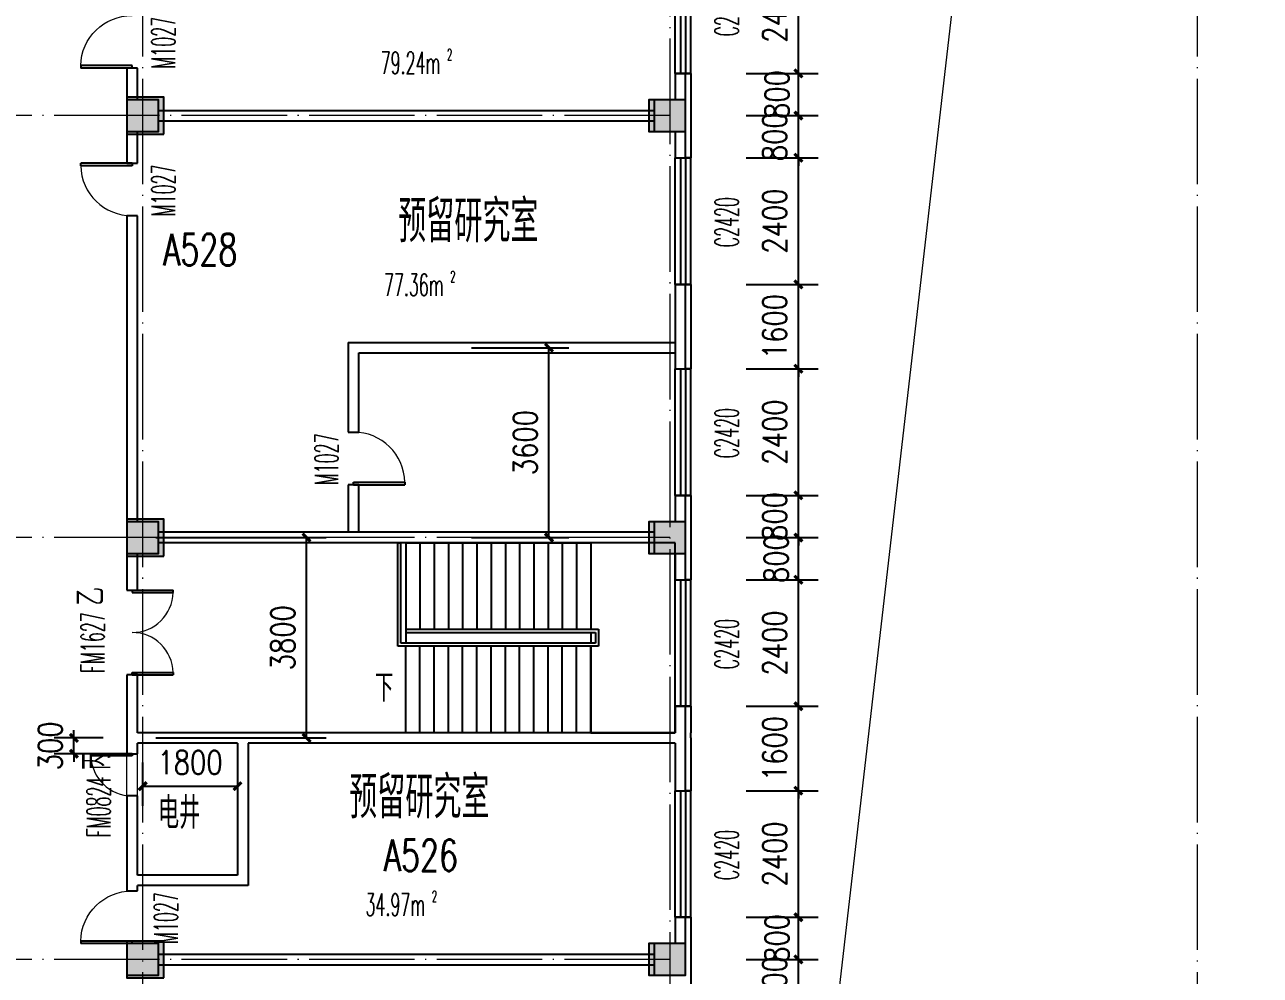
# Model space of a CAD drawing. Extents: x 1417642 to 3570900, y 124798 to 1191112.
# Drawn here: x 1455166 to 1478603, y 184533 to 202557 of the extents above; entities that cross this region are included whole.
import ezdxf

# ---------------------------------------------------------------- set-up
doc = ezdxf.new("R2010")
doc.units = 0
doc.header["$LTSCALE"] = 1000
doc.header["$MEASUREMENT"] = 0
doc.linetypes.add('DOTE', pattern=[2.42, 2, -0.2, 0.02, -0.2])
doc.layers.get('0').update_dxf_attribs({"linetype": 'CONTINUOUS'})
doc.layers.get('Defpoints').update_dxf_attribs({"linetype": 'CONTINUOUS'})
for name, color, linetype in [('colu', 2, 'CONTINUOUS'), ('COLUMN', 9, 'CONTINUOUS'), ('DIM_SYMB', 3, 'CONTINUOUS'), ('DOTE', 1, 'DOTE'), ('PUB_DIM', 3, 'CONTINUOUS'), ('PUB_HATCH', 8, 'CONTINUOUS'), ('PUB_TEXT', 40, 'CONTINUOUS'), ('SPACE', 7, 'CONTINUOUS'), ('STAIR', 2, 'CONTINUOUS'), ('SURFACE', 6, 'CONTINUOUS'), ('tiaozheng', 20, 'CONTINUOUS'), ('WALL', 4, 'CONTINUOUS'), ('WALL-MOVE', 6, 'CONTINUOUS'), ('WINDOW', 2, 'CONTINUOUS'), ('WINDOW_TEXT', 7, 'CONTINUOUS'), ('填充', 252, 'CONTINUOUS'), ('柱填充', 8, 'CONTINUOUS')]:
    doc.layers.add(name, color=color, linetype=linetype)
doc.styles.add('_TCH_DIM', font='ROMANS', dxfattribs={"width": 0.7, "bigfont": 'Z'})
doc.styles.add('_TCH_SPACE', font='ROMANS', dxfattribs={"width": 0.7, "height": 5, "bigfont": 'Z'})
doc.styles.add('_TCH_WINDOW', font='ROMANS.shx', dxfattribs={"width": 0.7, "height": 400, "bigfont": 'Z.shx'})
doc.styles.add('DIM_FONT', font='SIMPLEX.shx', dxfattribs={"width": 0.8})
doc.styles.add('Z', font='ROMANS', dxfattribs={"width": 0.7, "bigfont": 'Z'})
doc.dimstyles.new('DIMN150', dxfattribs={"dimscale": 1.5, "dimtxt": 300, "dimasz": 100, "dimexe": 250, "dimexo": 300, "dimgap": 150, "dimtad": 1, "dimdec": 0, "dimzin": 0, "dimdsep": 46, "dimtxsty": 'DIM_FONT', "dimblk": 'ARCHTICK', "dimcen": 0.09, "dimdle": 1.5, "dimclrt": 7, "dimazin": 2, "dimtfac": 1, "dimtdec": 0, "dimtix": 1, "dimtmove": 2, "dimatfit": 3, "dimldrblk": 'ARCHTICK', "dimfxl": 1, "dimtolj": 1, "dimtzin": 0, "dimarcsym": 0})

# ---------------------------------------------------------------- blocks, each defined once
blk = doc.blocks.new('896')
at = {"layer": '柱填充'}
h = blk.add_hatch(color=256, dxfattribs=at)
h.paths.add_polyline_path([(1580873, 568265), (1580873, 568965), (1580273, 568965), (1580273, 568265)])
h.paths.add_polyline_path([(1572873, 568265), (1572873, 568965), (1572273, 568965), (1572273, 568265)])
h.paths.add_polyline_path([(1564873, 568265), (1564873, 568965), (1564273, 568965), (1564273, 568265)])
h.paths.add_polyline_path([(1556873, 568265), (1556873, 568965), (1556273, 568965), (1556273, 568265)])
h.paths.add_polyline_path([(1546873, 568265), (1546873, 568965), (1546273, 568965), (1546273, 568265)])
h.paths.add_polyline_path([(1536873, 568265), (1536873, 568965), (1536273, 568965), (1536273, 568265)])
h.paths.add_polyline_path([(1533273, 568265), (1533273, 568965), (1532673, 568965), (1532673, 568265)])
h.paths.add_polyline_path([(1523273, 568365), (1523273, 568965), (1522673, 568965), (1522673, 568365)])
h.paths.add_polyline_path([(1590123, 558965), (1589423, 558965), (1589423, 558365), (1590123, 558365)])
h.paths.add_polyline_path([(1580923, 558365), (1580923, 559065), (1580223, 559065), (1580223, 558365)])
h.paths.add_polyline_path([(1572923, 558365), (1572923, 559065), (1572223, 559065), (1572223, 558365)])
h.paths.add_polyline_path([(1564923, 558365), (1564923, 559065), (1564223, 559065), (1564223, 558365)])
h.paths.add_polyline_path([(1556923, 558365), (1556923, 559065), (1556223, 559065), (1556223, 558365)])
h.paths.add_polyline_path([(1546923, 558365), (1546923, 559065), (1546223, 559065), (1546223, 558365)])
h.paths.add_polyline_path([(1536873, 558365), (1536873, 558965), (1536273, 558965), (1536273, 558365)])
h.paths.add_polyline_path([(1533273, 558365), (1533273, 558965), (1532673, 558965), (1532673, 558365)])
h.paths.add_polyline_path([(1523372, 558965), (1522672, 558965), (1522672, 558365), (1523372, 558365)])
h.paths.add_polyline_path([(1590123, 554765), (1590123, 555365), (1589523, 555365), (1589523, 554765)])
h.paths.add_polyline_path([(1580873, 554765), (1580873, 555365), (1580273, 555365), (1580273, 554765)])
h.paths.add_polyline_path([(1572873, 554765), (1572873, 555365), (1572273, 555365), (1572273, 554765)])
h.paths.add_polyline_path([(1564873, 554765), (1564873, 555365), (1564273, 555365), (1564273, 554765)])
h.paths.add_polyline_path([(1556873, 554765), (1556873, 555365), (1556273, 555365), (1556273, 554765)])
h.paths.add_polyline_path([(1546873, 554765), (1546873, 555365), (1546273, 555365), (1546273, 554765)])
h.paths.add_polyline_path([(1536873, 554765), (1536873, 555365), (1536273, 555365), (1536273, 554765)])
h.paths.add_polyline_path([(1533273, 554765), (1533273, 555365), (1532673, 555365), (1532673, 554765)])
h.paths.add_polyline_path([(1523372, 555365), (1522672, 555365), (1522672, 554765), (1523372, 554765)])
h.paths.add_polyline_path([(1590123, 546765), (1590123, 547365), (1589523, 547365), (1589523, 546765)])
h.paths.add_polyline_path([(1580873, 546765), (1580873, 547365), (1580273, 547365), (1580273, 546765)])
h.paths.add_polyline_path([(1572873, 546765), (1572873, 547365), (1572273, 547365), (1572273, 546765)])
h.paths.add_polyline_path([(1564873, 546765), (1564873, 547365), (1564273, 547365), (1564273, 546765)])
h.paths.add_polyline_path([(1556873, 546765), (1556873, 547365), (1556273, 547365), (1556273, 546765)])
h.paths.add_polyline_path([(1546873, 546715), (1546873, 547415), (1546173, 547415), (1546173, 546715)])
h.paths.add_polyline_path([(1536973, 546715), (1536973, 547415), (1536273, 547415), (1536273, 546715)])
h.paths.add_polyline_path([(1533273, 546715), (1533273, 547415), (1532573, 547415), (1532573, 546715)])
h.paths.add_polyline_path([(1523372, 547365), (1522672, 547365), (1522672, 546765), (1523372, 546765)])
h.paths.add_polyline_path([(1546873, 539365), (1546173, 539365), (1546173, 538765), (1546873, 538765)])
h.paths.add_polyline_path([(1536973, 538715), (1536973, 539415), (1536273, 539415), (1536273, 538715)])
h.paths.add_polyline_path([(1533273, 538715), (1533273, 539415), (1532573, 539415), (1532573, 538715)])
h.paths.add_polyline_path([(1523372, 539365), (1522672, 539365), (1522672, 538765), (1523372, 538765)])
h.paths.add_polyline_path([(1546873, 531365), (1546173, 531365), (1546173, 530765), (1546873, 530765)])
h.paths.add_polyline_path([(1536973, 530715), (1536973, 531415), (1536273, 531415), (1536273, 530715)])
h.paths.add_polyline_path([(1533273, 530715), (1533273, 531415), (1532573, 531415), (1532573, 530715)])
h.paths.add_polyline_path([(1523372, 531365), (1522672, 531365), (1522672, 530765), (1523372, 530765)])
h.paths.add_polyline_path([(1546873, 523365), (1546173, 523365), (1546173, 522765), (1546873, 522765)])
h.paths.add_polyline_path([(1536973, 522715), (1536973, 523415), (1536273, 523415), (1536273, 522715)])
h.paths.add_polyline_path([(1533273, 522715), (1533273, 523415), (1532573, 523415), (1532573, 522715)])
h.paths.add_polyline_path([(1523372, 523365), (1522672, 523365), (1522672, 522765), (1523372, 522765)])
h.paths.add_polyline_path([(1546873, 515365), (1546173, 515365), (1546173, 514765), (1546873, 514765)])
h.paths.add_polyline_path([(1536973, 514715), (1536973, 515415), (1536273, 515415), (1536273, 514715)])
h.paths.add_polyline_path([(1533273, 514715), (1533273, 515415), (1532573, 515415), (1532573, 514715)])
h.paths.add_polyline_path([(1523372, 515365), (1522672, 515365), (1522672, 514765), (1523372, 514765)])
h.paths.add_polyline_path([(1546873, 507365), (1546173, 507365), (1546173, 506765), (1546873, 506765)])
h.paths.add_polyline_path([(1536973, 506715), (1536973, 507415), (1536273, 507415), (1536273, 506715)])
h.paths.add_polyline_path([(1533273, 506715), (1533273, 507415), (1532573, 507415), (1532573, 506715)])
h.paths.add_polyline_path([(1523372, 507365), (1522672, 507365), (1522672, 506765), (1523372, 506765)])
h.paths.add_polyline_path([(1546873, 499365), (1546173, 499365), (1546173, 498765), (1546873, 498765)])
h.paths.add_polyline_path([(1536973, 498715), (1536973, 499415), (1536273, 499415), (1536273, 498715)])
h.paths.add_polyline_path([(1533273, 498715), (1533273, 499415), (1532573, 499415), (1532573, 498715)])
h.paths.add_polyline_path([(1523372, 499365), (1522672, 499365), (1522672, 498765), (1523372, 498765)])
h.paths.add_polyline_path([(1546873, 490765), (1546873, 491365), (1546273, 491365), (1546273, 490765)])
h.paths.add_polyline_path([(1536873, 490765), (1536873, 491365), (1536273, 491365), (1536273, 490765)])
h.paths.add_polyline_path([(1533273, 490765), (1533273, 491365), (1532673, 491365), (1532673, 490765)])
h.paths.add_polyline_path([(1523273, 490765), (1523273, 491365), (1522673, 491365), (1522673, 490765)])
at = {"layer": 'colu'}
for points in [[(1536973, 530715), (1536973, 531415), (1536273, 531415), (1536273, 530715)], [(1546873, 531365), (1546173, 531365), (1546173, 530765), (1546873, 530765)], [(1536973, 522715), (1536973, 523415), (1536273, 523415), (1536273, 522715)], [(1546873, 523365), (1546173, 523365), (1546173, 522765), (1546873, 522765)], [(1536973, 514715), (1536973, 515415), (1536273, 515415), (1536273, 514715)], [(1546873, 515365), (1546173, 515365), (1546173, 514765), (1546873, 514765)]]:
    blk.add_lwpolyline(points, close=True, dxfattribs=at)
blk = doc.blocks.new('_ArchTick')
at = {"color": 0, "linetype": 'ByBlock', "const_width": 0.4}
blk.add_lwpolyline([(-0.5, -0.5), (0.5, 0.5)], dxfattribs=at)
blk = doc.blocks.new('*D61')
at = {"layer": 'Defpoints', "color": 0}
for p in [(1456100, 189033), (1457103, 189033), (1457103, 188733)]:
    blk.add_point(p, dxfattribs=at)
at = {"layer": 'PUB_DIM', "color": 0, "lineweight": -2}
for p, q in [((1456100, 189033), (1456100, 189183)), ((1456653, 189033), (1455725, 189033)), ((1456100, 188733), (1456100, 189033)), ((1456653, 188733), (1455725, 188733)), ((1456100, 188733), (1456100, 188583))]:
    blk.add_line(p, q, dxfattribs=at)
at = {"layer": 'PUB_DIM', "color": 0, "lineweight": -2, "xscale": 150, "yscale": 150, "zscale": 150}
for p, rotation in [((1456100, 189033), 270), ((1456100, 188733), 90)]:
    blk.add_blockref('_ArchTick', p, dxfattribs=dict(at, rotation=rotation))
at = {"layer": 'PUB_DIM', "color": 7, "insert": (1455650, 188883), "char_height": 450, "attachment_point": 5, "rotation": 90, "style": 'DIM_FONT'}
blk.add_mtext('\\A1;300', dxfattribs=at)
blk = doc.blocks.new('*D62')
at = {"layer": 'Defpoints', "color": 0}
for p in [(1457403, 189019), (1459203, 189019), (1459203, 188119)]:
    blk.add_point(p, dxfattribs=at)
at = {"layer": 'PUB_DIM', "color": 0, "lineweight": -2}
for p, q in [((1457403, 188569), (1457403, 187744)), ((1459203, 188569), (1459203, 187744)), ((1457401, 188119), (1459205, 188119))]:
    blk.add_line(p, q, dxfattribs=at)
at = {"layer": 'PUB_DIM', "color": 0, "lineweight": -2, "xscale": 150, "yscale": 150, "zscale": 150, "rotation": 180}
blk.add_blockref('_ArchTick', (1457403, 188119), dxfattribs=at)
at = {"layer": 'PUB_DIM', "color": 0, "lineweight": -2, "xscale": 150, "yscale": 150, "zscale": 150}
blk.add_blockref('_ArchTick', (1459203, 188119), dxfattribs=at)
at = {"layer": 'PUB_DIM', "color": 7, "insert": (1458303, 188569), "char_height": 450, "attachment_point": 5, "style": 'DIM_FONT'}
blk.add_mtext('\\A1;1800', dxfattribs=at)
blk = doc.blocks.new('*D359')
at = {"layer": 'Defpoints', "color": 0}
for p in [(1463189, 196433), (1465111, 196433), (1463189, 192833)]:
    blk.add_point(p, dxfattribs=at)
at = {"layer": 'PUB_DIM', "color": 0, "lineweight": -2}
for p, q in [((1463639, 196433), (1465486, 196433)), ((1465111, 192830), (1465111, 196435)), ((1463639, 192833), (1465486, 192833))]:
    blk.add_line(p, q, dxfattribs=at)
at = {"layer": 'PUB_DIM', "color": 0, "lineweight": -2, "xscale": 150, "yscale": 150, "zscale": 150}
for p, rotation in [((1465111, 196433), 90), ((1465111, 192833), 270)]:
    blk.add_blockref('_ArchTick', p, dxfattribs=dict(at, rotation=rotation))
at = {"layer": 'PUB_DIM', "color": 7, "insert": (1464661, 194633), "char_height": 450, "attachment_point": 5, "rotation": 90, "style": 'DIM_FONT'}
blk.add_mtext('\\A1;3600', dxfattribs=at)
blk = doc.blocks.new('*D360')
at = {"layer": 'Defpoints', "color": 0}
for p in [(1457203, 192833), (1460512, 192833), (1457203, 189033)]:
    blk.add_point(p, dxfattribs=at)
at = {"layer": 'PUB_DIM', "color": 0, "lineweight": -2}
for p, q in [((1457653, 192833), (1460887, 192833)), ((1460512, 189030), (1460512, 192835)), ((1457653, 189033), (1460887, 189033))]:
    blk.add_line(p, q, dxfattribs=at)
at = {"layer": 'PUB_DIM', "color": 0, "lineweight": -2, "xscale": 150, "yscale": 150, "zscale": 150}
for p, rotation in [((1460512, 192833), 90), ((1460512, 189033), 270)]:
    blk.add_blockref('_ArchTick', p, dxfattribs=dict(at, rotation=rotation))
at = {"layer": 'PUB_DIM', "color": 7, "insert": (1460062, 190933), "char_height": 450, "attachment_point": 5, "rotation": 90, "style": 'DIM_FONT'}
blk.add_mtext('\\A1;3800', dxfattribs=at)
blk = doc.blocks.new('*D582')
at = {"layer": 'Defpoints', "color": 0}
for p in [(1468402, 184833), (1469842, 184833), (1468402, 184033)]:
    blk.add_point(p, dxfattribs=at)
at = {"layer": 'PUB_DIM', "color": 0, "lineweight": -2}
for p, q in [((1469842, 184833), (1469842, 184983)), ((1468852, 184833), (1470217, 184833)), ((1469842, 184033), (1469842, 184833)), ((1468852, 184033), (1470217, 184033)), ((1469842, 184033), (1469842, 183883))]:
    blk.add_line(p, q, dxfattribs=at)
at = {"layer": 'PUB_DIM', "color": 0, "lineweight": -2, "xscale": 150, "yscale": 150, "zscale": 150}
for p, rotation in [((1469842, 184833), 270), ((1469842, 184033), 90)]:
    blk.add_blockref('_ArchTick', p, dxfattribs=dict(at, rotation=rotation))
at = {"layer": 'PUB_DIM', "color": 7, "insert": (1469392, 184433), "char_height": 450, "attachment_point": 5, "rotation": 90, "style": 'DIM_FONT'}
blk.add_mtext('\\A1;800', dxfattribs=at)
blk = doc.blocks.new('*D583')
at = {"layer": 'Defpoints', "color": 0}
for p in [(1468402, 185633), (1469842, 185633), (1468402, 184833)]:
    blk.add_point(p, dxfattribs=at)
at = {"layer": 'PUB_DIM', "color": 0, "lineweight": -2}
for p, q in [((1468852, 185633), (1470217, 185633)), ((1469842, 184830), (1469842, 185635)), ((1468852, 184833), (1470217, 184833))]:
    blk.add_line(p, q, dxfattribs=at)
at = {"layer": 'PUB_DIM', "color": 0, "lineweight": -2, "xscale": 150, "yscale": 150, "zscale": 150}
for p, rotation in [((1469842, 185633), 90), ((1469842, 184833), 270)]:
    blk.add_blockref('_ArchTick', p, dxfattribs=dict(at, rotation=rotation))
at = {"layer": 'PUB_DIM', "color": 7, "insert": (1469435, 185233), "char_height": 450, "attachment_point": 5, "rotation": 90, "style": 'DIM_FONT'}
blk.add_mtext('\\A1;800', dxfattribs=at)
blk = doc.blocks.new('*D584')
at = {"layer": 'Defpoints', "color": 0}
for p in [(1468402, 188033), (1469842, 188033), (1468402, 185633)]:
    blk.add_point(p, dxfattribs=at)
at = {"layer": 'PUB_DIM', "color": 0, "lineweight": -2}
for p, q in [((1468852, 188033), (1470217, 188033)), ((1469842, 185630), (1469842, 188035)), ((1468852, 185633), (1470217, 185633))]:
    blk.add_line(p, q, dxfattribs=at)
at = {"layer": 'PUB_DIM', "color": 0, "lineweight": -2, "xscale": 150, "yscale": 150, "zscale": 150}
for p, rotation in [((1469842, 188033), 90), ((1469842, 185633), 270)]:
    blk.add_blockref('_ArchTick', p, dxfattribs=dict(at, rotation=rotation))
at = {"layer": 'PUB_DIM', "color": 7, "insert": (1469392, 186833), "char_height": 450, "attachment_point": 5, "rotation": 90, "style": 'DIM_FONT'}
blk.add_mtext('\\A1;2400', dxfattribs=at)
blk = doc.blocks.new('*D585')
at = {"layer": 'Defpoints', "color": 0}
for p in [(1468402, 189633), (1469842, 189633), (1468402, 188033)]:
    blk.add_point(p, dxfattribs=at)
at = {"layer": 'PUB_DIM', "color": 0, "lineweight": -2}
for p, q in [((1468852, 189633), (1470217, 189633)), ((1469842, 189633), (1469842, 189783)), ((1469842, 188033), (1469842, 189633)), ((1468852, 188033), (1470217, 188033)), ((1469842, 188033), (1469842, 187883))]:
    blk.add_line(p, q, dxfattribs=at)
at = {"layer": 'PUB_DIM', "color": 0, "lineweight": -2, "xscale": 150, "yscale": 150, "zscale": 150}
for p, rotation in [((1469842, 189633), 270), ((1469842, 188033), 90)]:
    blk.add_blockref('_ArchTick', p, dxfattribs=dict(at, rotation=rotation))
at = {"layer": 'PUB_DIM', "color": 7, "insert": (1469392, 188833), "char_height": 450, "attachment_point": 5, "rotation": 90, "style": 'DIM_FONT'}
blk.add_mtext('\\A1;1600', dxfattribs=at)
blk = doc.blocks.new('*D586')
at = {"layer": 'Defpoints', "color": 0}
for p in [(1468402, 192033), (1469842, 192033), (1468402, 189633)]:
    blk.add_point(p, dxfattribs=at)
at = {"layer": 'PUB_DIM', "color": 0, "lineweight": -2}
for p, q in [((1468852, 192033), (1470217, 192033)), ((1469842, 189630), (1469842, 192035)), ((1468852, 189633), (1470217, 189633))]:
    blk.add_line(p, q, dxfattribs=at)
at = {"layer": 'PUB_DIM', "color": 0, "lineweight": -2, "xscale": 150, "yscale": 150, "zscale": 150}
for p, rotation in [((1469842, 192033), 90), ((1469842, 189633), 270)]:
    blk.add_blockref('_ArchTick', p, dxfattribs=dict(at, rotation=rotation))
at = {"layer": 'PUB_DIM', "color": 7, "insert": (1469392, 190833), "char_height": 450, "attachment_point": 5, "rotation": 90, "style": 'DIM_FONT'}
blk.add_mtext('\\A1;2400', dxfattribs=at)
blk = doc.blocks.new('*D587')
at = {"layer": 'Defpoints', "color": 0}
for p in [(1468402, 192833), (1469842, 192833), (1468402, 192033)]:
    blk.add_point(p, dxfattribs=at)
at = {"layer": 'PUB_DIM', "color": 0, "lineweight": -2}
for p, q in [((1468852, 192833), (1470217, 192833)), ((1469842, 192030), (1469842, 192835)), ((1468852, 192033), (1470217, 192033))]:
    blk.add_line(p, q, dxfattribs=at)
at = {"layer": 'PUB_DIM', "color": 0, "lineweight": -2, "xscale": 150, "yscale": 150, "zscale": 150}
for p, rotation in [((1469842, 192833), 90), ((1469842, 192033), 270)]:
    blk.add_blockref('_ArchTick', p, dxfattribs=dict(at, rotation=rotation))
at = {"layer": 'PUB_DIM', "color": 7, "insert": (1469420, 192433), "char_height": 450, "attachment_point": 5, "rotation": 90, "style": 'DIM_FONT'}
blk.add_mtext('\\A1;800', dxfattribs=at)
blk = doc.blocks.new('*D588')
at = {"layer": 'Defpoints', "color": 0}
for p in [(1468402, 193633), (1469842, 193633), (1468402, 192833)]:
    blk.add_point(p, dxfattribs=at)
at = {"layer": 'PUB_DIM', "color": 0, "lineweight": -2}
for p, q in [((1468852, 193633), (1470217, 193633)), ((1469842, 193633), (1469842, 193783)), ((1469842, 192833), (1469842, 193633)), ((1468852, 192833), (1470217, 192833)), ((1469842, 192833), (1469842, 192683))]:
    blk.add_line(p, q, dxfattribs=at)
at = {"layer": 'PUB_DIM', "color": 0, "lineweight": -2, "xscale": 150, "yscale": 150, "zscale": 150}
for p, rotation in [((1469842, 193633), 270), ((1469842, 192833), 90)]:
    blk.add_blockref('_ArchTick', p, dxfattribs=dict(at, rotation=rotation))
at = {"layer": 'PUB_DIM', "color": 7, "insert": (1469392, 193233), "char_height": 450, "attachment_point": 5, "rotation": 90, "style": 'DIM_FONT'}
blk.add_mtext('\\A1;800', dxfattribs=at)
blk = doc.blocks.new('*D589')
at = {"layer": 'Defpoints', "color": 0}
for p in [(1468402, 196033), (1469842, 196033), (1468402, 193633)]:
    blk.add_point(p, dxfattribs=at)
at = {"layer": 'PUB_DIM', "color": 0, "lineweight": -2}
for p, q in [((1468852, 196033), (1470217, 196033)), ((1469842, 193630), (1469842, 196035)), ((1468852, 193633), (1470217, 193633))]:
    blk.add_line(p, q, dxfattribs=at)
at = {"layer": 'PUB_DIM', "color": 0, "lineweight": -2, "xscale": 150, "yscale": 150, "zscale": 150}
for p, rotation in [((1469842, 196033), 90), ((1469842, 193633), 270)]:
    blk.add_blockref('_ArchTick', p, dxfattribs=dict(at, rotation=rotation))
at = {"layer": 'PUB_DIM', "color": 7, "insert": (1469392, 194833), "char_height": 450, "attachment_point": 5, "rotation": 90, "style": 'DIM_FONT'}
blk.add_mtext('\\A1;2400', dxfattribs=at)
blk = doc.blocks.new('*D590')
at = {"layer": 'Defpoints', "color": 0}
for p in [(1468402, 197633), (1469842, 197633), (1468402, 196033)]:
    blk.add_point(p, dxfattribs=at)
at = {"layer": 'PUB_DIM', "color": 0, "lineweight": -2}
for p, q in [((1468852, 197633), (1470217, 197633)), ((1469842, 197633), (1469842, 197783)), ((1469842, 196033), (1469842, 197633)), ((1468852, 196033), (1470217, 196033)), ((1469842, 196033), (1469842, 195883))]:
    blk.add_line(p, q, dxfattribs=at)
at = {"layer": 'PUB_DIM', "color": 0, "lineweight": -2, "xscale": 150, "yscale": 150, "zscale": 150}
for p, rotation in [((1469842, 197633), 270), ((1469842, 196033), 90)]:
    blk.add_blockref('_ArchTick', p, dxfattribs=dict(at, rotation=rotation))
at = {"layer": 'PUB_DIM', "color": 7, "insert": (1469392, 196833), "char_height": 450, "attachment_point": 5, "rotation": 90, "style": 'DIM_FONT'}
blk.add_mtext('\\A1;1600', dxfattribs=at)
blk = doc.blocks.new('*D591')
at = {"layer": 'Defpoints', "color": 0}
for p in [(1468402, 200033), (1469842, 200033), (1468402, 197633)]:
    blk.add_point(p, dxfattribs=at)
at = {"layer": 'PUB_DIM', "color": 0, "lineweight": -2}
for p, q in [((1468852, 200033), (1470217, 200033)), ((1469842, 197630), (1469842, 200035)), ((1468852, 197633), (1470217, 197633))]:
    blk.add_line(p, q, dxfattribs=at)
at = {"layer": 'PUB_DIM', "color": 0, "lineweight": -2, "xscale": 150, "yscale": 150, "zscale": 150}
for p, rotation in [((1469842, 200033), 90), ((1469842, 197633), 270)]:
    blk.add_blockref('_ArchTick', p, dxfattribs=dict(at, rotation=rotation))
at = {"layer": 'PUB_DIM', "color": 7, "insert": (1469392, 198833), "char_height": 450, "attachment_point": 5, "rotation": 90, "style": 'DIM_FONT'}
blk.add_mtext('\\A1;2400', dxfattribs=at)
blk = doc.blocks.new('*D592')
at = {"layer": 'Defpoints', "color": 0}
for p in [(1468402, 200833), (1469842, 200833), (1468402, 200033)]:
    blk.add_point(p, dxfattribs=at)
at = {"layer": 'PUB_DIM', "color": 0, "lineweight": -2}
for p, q in [((1469842, 200833), (1469842, 200983)), ((1468852, 200833), (1470217, 200833)), ((1469842, 200033), (1469842, 200833)), ((1468852, 200033), (1470217, 200033)), ((1469842, 200033), (1469842, 199883))]:
    blk.add_line(p, q, dxfattribs=at)
at = {"layer": 'PUB_DIM', "color": 0, "lineweight": -2, "xscale": 150, "yscale": 150, "zscale": 150}
for p, rotation in [((1469842, 200833), 270), ((1469842, 200033), 90)]:
    blk.add_blockref('_ArchTick', p, dxfattribs=dict(at, rotation=rotation))
at = {"layer": 'PUB_DIM', "color": 7, "insert": (1469392, 200433), "char_height": 450, "attachment_point": 5, "rotation": 90, "style": 'DIM_FONT'}
blk.add_mtext('\\A1;800', dxfattribs=at)
blk = doc.blocks.new('*D593')
at = {"layer": 'Defpoints', "color": 0}
for p in [(1468402, 201633), (1469842, 201633), (1468402, 200833)]:
    blk.add_point(p, dxfattribs=at)
at = {"layer": 'PUB_DIM', "color": 0, "lineweight": -2}
for p, q in [((1468852, 201633), (1470217, 201633)), ((1469842, 200830), (1469842, 201635)), ((1468852, 200833), (1470217, 200833))]:
    blk.add_line(p, q, dxfattribs=at)
at = {"layer": 'PUB_DIM', "color": 0, "lineweight": -2, "xscale": 150, "yscale": 150, "zscale": 150}
for p, rotation in [((1469842, 201633), 90), ((1469842, 200833), 270)]:
    blk.add_blockref('_ArchTick', p, dxfattribs=dict(at, rotation=rotation))
at = {"layer": 'PUB_DIM', "color": 7, "insert": (1469435, 201233), "char_height": 450, "attachment_point": 5, "rotation": 90, "style": 'DIM_FONT'}
blk.add_mtext('\\A1;800', dxfattribs=at)
blk = doc.blocks.new('*D594')
at = {"layer": 'Defpoints', "color": 0}
for p in [(1468402, 204033), (1469842, 204033), (1468402, 201633)]:
    blk.add_point(p, dxfattribs=at)
at = {"layer": 'PUB_DIM', "color": 0, "lineweight": -2}
for p, q in [((1468852, 204033), (1470217, 204033)), ((1469842, 201630), (1469842, 204035)), ((1468852, 201633), (1470217, 201633))]:
    blk.add_line(p, q, dxfattribs=at)
at = {"layer": 'PUB_DIM', "color": 0, "lineweight": -2, "xscale": 150, "yscale": 150, "zscale": 150}
for p, rotation in [((1469842, 204033), 90), ((1469842, 201633), 270)]:
    blk.add_blockref('_ArchTick', p, dxfattribs=dict(at, rotation=rotation))
at = {"layer": 'PUB_DIM', "color": 7, "insert": (1469392, 202833), "char_height": 450, "attachment_point": 5, "rotation": 90, "style": 'DIM_FONT'}
blk.add_mtext('\\A1;2400', dxfattribs=at)
blk = doc.blocks.new('_FZH')
blk.add_lwpolyline([(-0.5, -0.5), (0.5, -0.5), (0.5, 0.5), (-0.5, 0.5)], close=True)
at = {"layer": 'PUB_HATCH'}
blk.add_solid([(-0.5, -0.5), (0.5, -0.5), (-0.5, 0.5), (0.5, 0.5)], dxfattribs=at)
blk = doc.blocks.new('$TCHSYS$WIN2D')
for p, q in [((-0.5, 0.5), (0.5, 0.5)), ((-0.5, 0.5), (-0.5, -0.5)), ((0.5, 0.5), (0.5, -0.5)), ((0.5, 0.1667), (-0.5, 0.1667)), ((0.5, -0.1667), (-0.5, -0.1667)), ((-0.5, -0.5), (0.5, -0.5))]:
    blk.add_line(p, q)
blk = doc.blocks.new('$DorLib2D$00000001')
for p, q in [((0.45, 0.975), (0.5, 0.975)), ((0.45, 0), (0.45, 0.975)), ((0.5, 0), (0.5, 0.975)), ((0.5, 0), (0.45, 0))]:
    blk.add_line(p, q)
at = {"lineweight": 13}
blk.add_arc((0.475, 0), 0.975, 91.4693, 180, dxfattribs=at)
blk = doc.blocks.new('$DorLib2D$00000002')
for p, q in [((-0.5, 0), (-0.5, 0.4875)), ((-0.475, 0.4875), (-0.5, 0.4875)), ((-0.475, 0), (-0.475, 0.4875)), ((0.475, 0), (0.475, 0.4875)), ((0.475, 0.4875), (0.5, 0.4875)), ((0.5, 0), (0.5, 0.4875)), ((-0.5, 0), (-0.475, 0)), ((0.5, 0), (0.475, 0))]:
    blk.add_line(p, q)
at = {"lineweight": 13}
for centre, start, end in [((-0.4875, 0), 0, 88.53072), ((0.4875, 0), 91.46928, 180)]:
    blk.add_arc(centre, 0.4875, start, end, dxfattribs=at)

msp = doc.modelspace()

# ---------------------------------------------------------------- linework, layer by layer
at = {"layer": 'DIM_SYMB'}
msp.add_lwpolyline([(1462258.1, 189982.7, 0, 0, 0), (1466703.1, 189982.7, 0, 0, 0), (1466703.1, 191882.7, 0, 0, 0), (1462978.1, 191882.7, 120, 0, 0), (1462528.1, 191882.7, 0, 0, 0)], format="xyseb", dxfattribs=at)
at = {"layer": 'DOTE', "lineweight": 0}
for points in [[(1467403.1, 243432.7), (1467403.1, 132632.2)], [(1457403.1, 242672.6), (1457403.1, 132632.2)], [(1477403.1, 242672.6), (1477403.1, 132632.2)], [(1467403.1, 200832.7), (1432076.7, 200832.7)], [(1467403.1, 192832.7), (1432076.7, 192832.7)], [(1467403.1, 184832.7), (1432076.7, 184832.7)]]:
    msp.add_lwpolyline(points, dxfattribs=at)
at = {"layer": 'STAIR'}
for p, q in [((1462243.1, 190772.7), (1462243.1, 192732.7)), ((1462243.1, 192732.7), (1462303.1, 192732.7)), ((1462303.1, 190832.7), (1462303.1, 192732.7)), ((1462393.1, 192732.7), (1465903.1, 192732.7)), ((1462393.1, 192732.7), (1462393.1, 191092.7)), ((1462663.1, 192732.7), (1462663.1, 191092.7)), ((1462933.1, 192732.7), (1462933.1, 191092.7)), ((1463203.1, 192732.7), (1463203.1, 191092.7)), ((1463473.1, 192732.7), (1463473.1, 191092.7)), ((1463743.1, 192732.7), (1463743.1, 191092.7)), ((1464013.1, 192732.7), (1464013.1, 191092.7)), ((1464283.1, 192732.7), (1464283.1, 191092.7)), ((1464553.1, 192732.7), (1464553.1, 191092.7)), ((1464823.1, 192732.7), (1464823.1, 191092.7)), ((1465093.1, 192732.7), (1465093.1, 191092.7)), ((1465363.1, 192732.7), (1465363.1, 191092.7)), ((1465633.1, 192732.7), (1465633.1, 191092.7)), ((1465903.1, 192732.7), (1465903.1, 191092.7)), ((1467503.1, 192732.7), (1465903.1, 192732.7)), ((1465903.1, 192732.7), (1465903.1, 191092.7)), ((1467503.1, 189132.7), (1467503.1, 192732.7)), ((1462393.1, 191092.7), (1462393.1, 191032.7)), ((1462393.1, 191092.7), (1466053.1, 191092.7)), ((1462393.1, 191092.7), (1462393.1, 191032.7)), ((1462393.1, 191032.7), (1465903.1, 191032.7)), ((1462393.1, 191032.7), (1465993.1, 191032.7)), ((1462393.1, 191032.7), (1462393.1, 190832.7)), ((1465903.1, 191032.7), (1465903.1, 190832.7)), ((1465993.1, 191032.7), (1465993.1, 190832.7)), ((1466053.1, 191092.7), (1466053.1, 190772.7)), ((1465993.1, 190832.7), (1462303.1, 190832.7)), ((1465903.1, 190832.7), (1462393.1, 190832.7)), ((1466053.1, 190772.7), (1462243.1, 190772.7)), ((1462393.1, 189132.7), (1462393.1, 190772.7)), ((1462663.1, 189132.7), (1462663.1, 190772.7)), ((1462933.1, 189132.7), (1462933.1, 190772.7)), ((1463203.1, 189132.7), (1463203.1, 190772.7)), ((1463473.1, 189132.7), (1463473.1, 190772.7)), ((1463743.1, 189132.7), (1463743.1, 190772.7)), ((1464013.1, 189132.7), (1464013.1, 190772.7)), ((1464283.1, 189132.7), (1464283.1, 190772.7)), ((1464553.1, 189132.7), (1464553.1, 190772.7)), ((1464823.1, 189132.7), (1464823.1, 190772.7)), ((1465093.1, 189132.7), (1465093.1, 190772.7)), ((1465363.1, 189132.7), (1465363.1, 190772.7)), ((1465633.1, 189132.7), (1465633.1, 190772.7)), ((1465903.1, 189132.7), (1465903.1, 190772.7)), ((1465903.1, 190772.7), (1465903.1, 189132.7)), ((1465903.1, 189132.7), (1462393.1, 189132.7)), ((1465903.1, 189132.7), (1467503.1, 189132.7))]:
    msp.add_line(p, q, dxfattribs=at)
at = {"layer": 'STAIR', "lineweight": 0}
msp.add_lwpolyline([(1467803.6, 159832.7), (1473358.8, 208032.7), (1511003.1, 216432.7)], dxfattribs=at)
at = {"layer": 'SURFACE'}
for p, q in [((1467803.1, 201632.7), (1467703.1, 201632.7)), ((1467803.1, 201632.7), (1467803.1, 200832.7)), ((1467803.1, 200832.7), (1467803.1, 200032.7)), ((1467803.1, 200032.7), (1467703.1, 200032.7)), ((1467803.1, 197632.7), (1467703.1, 197632.7)), ((1467803.1, 197632.7), (1467803.1, 196432.7)), ((1467803.1, 196432.7), (1467803.1, 196032.7)), ((1467803.1, 196032.7), (1467703.1, 196032.7)), ((1467803.1, 193632.7), (1467703.1, 193632.7)), ((1467803.1, 193632.7), (1467803.1, 192832.7)), ((1467803.1, 193032.7), (1467803.1, 192032.7)), ((1467803.1, 192032.7), (1467703.1, 192032.7)), ((1467803.1, 189632.7), (1467703.1, 189632.7)), ((1467803.1, 189632.7), (1467803.1, 189132.7)), ((1467803.1, 189032.7), (1467803.1, 189132.7)), ((1467803.1, 189132.7), (1467803.1, 189132.7)), ((1467803.1, 189032.7), (1467803.1, 188032.7)), ((1467803.1, 188032.7), (1467703.1, 188032.7)), ((1467803.1, 185632.7), (1467703.1, 185632.7)), ((1467803.1, 185632.7), (1467803.1, 184832.7)), ((1467803.1, 184832.7), (1467803.1, 184032.7))]:
    msp.add_line(p, q, dxfattribs=at)
at = {"layer": 'WALL'}
for p, q in [((1457303.1, 201732.7), (1457103.1, 201732.7)), ((1457103.1, 201732.7), (1457103.1, 201132.7)), ((1457303.1, 201132.7), (1457303.1, 201732.7)), ((1467703.1, 201632.7), (1467503.1, 201632.7)), ((1467503.1, 201632.7), (1467503.1, 201132.7)), ((1467703.1, 201132.7), (1467703.1, 201632.7)), ((1457703.1, 200932.7), (1467103.1, 200932.7)), ((1457703.1, 200732.7), (1467103.1, 200732.7)), ((1457103.1, 200532.7), (1457103.1, 199932.7)), ((1457303.1, 199932.7), (1457303.1, 200532.7)), ((1467503.1, 200532.7), (1467503.1, 200032.7)), ((1467703.1, 200032.7), (1467703.1, 200532.7)), ((1457103.1, 199932.7), (1457303.1, 199932.7)), ((1467503.1, 200032.7), (1467703.1, 200032.7)), ((1457303.1, 198932.7), (1457103.1, 198932.7)), ((1457103.1, 198932.7), (1457103.1, 193132.7)), ((1457303.1, 193132.7), (1457303.1, 198932.7)), ((1467703.1, 197632.7), (1467503.1, 197632.7)), ((1467503.1, 197632.7), (1467503.1, 196432.7)), ((1467703.1, 196432.7), (1467703.1, 197632.7)), ((1467503.1, 196432.7), (1467503.1, 196032.7)), ((1467703.1, 196032.7), (1467703.1, 196432.7)), ((1467503.1, 196032.7), (1467703.1, 196032.7)), ((1467703.1, 193632.7), (1467503.1, 193632.7)), ((1467503.1, 193632.7), (1467503.1, 193132.7)), ((1467703.1, 193132.7), (1467703.1, 193632.7)), ((1461403.1, 192932.7), (1457703.1, 192932.7)), ((1467103.1, 192932.7), (1461403.1, 192932.7)), ((1461403.1, 192732.7), (1457703.1, 192732.7)), ((1467103.1, 192732.7), (1461403.1, 192732.7)), ((1457103.1, 192532.7), (1457103.1, 191832.7)), ((1457303.1, 191832.7), (1457303.1, 192532.7)), ((1467503.1, 192532.7), (1467503.1, 192032.7)), ((1467703.1, 192032.7), (1467703.1, 192532.7)), ((1467503.1, 192032.7), (1467703.1, 192032.7)), ((1457103.1, 191832.7), (1457303.1, 191832.7)), ((1457303.1, 190232.7), (1457103.1, 190232.7)), ((1457103.1, 190232.7), (1457103.1, 189032.7)), ((1457303.1, 189132.7), (1457303.1, 190232.7)), ((1467703.1, 189632.7), (1467503.1, 189632.7)), ((1467503.1, 189632.7), (1467503.1, 189132.7)), ((1467703.1, 189032.7), (1467703.1, 189632.7)), ((1457103.1, 189032.7), (1457103.1, 188732.7)), ((1459303.1, 189132.7), (1457303.1, 189132.7)), ((1459203.1, 188932.7), (1457303.1, 188932.7)), ((1457303.1, 188732.7), (1457303.1, 188932.7)), ((1459203.1, 188932.7), (1459203.1, 186432.7)), ((1467503.1, 189132.7), (1459303.1, 189132.7)), ((1467503.1, 188932.7), (1459403.1, 188932.7)), ((1459403.1, 188932.7), (1459403.1, 186232.7)), ((1467503.1, 188932.7), (1467503.1, 188032.7)), ((1467703.1, 188032.7), (1467703.1, 189032.7)), ((1457103.1, 188732.7), (1457303.1, 188732.7)), ((1467503.1, 188032.7), (1467703.1, 188032.7)), ((1457303.1, 187932.7), (1457103.1, 187932.7)), ((1457103.1, 187932.7), (1457103.1, 186332.7)), ((1457303.1, 186432.7), (1457303.1, 187932.7)), ((1457103.1, 186332.7), (1457103.1, 186132.7)), ((1459203.1, 186432.7), (1457303.1, 186432.7)), ((1457103.1, 186132.7), (1457303.1, 186132.7)), ((1457303.1, 186132.7), (1457303.1, 186232.7)), ((1459403.1, 186232.7), (1457303.1, 186232.7)), ((1467703.1, 185632.7), (1467503.1, 185632.7)), ((1467503.1, 185632.7), (1467503.1, 185132.7)), ((1467703.1, 185132.7), (1467703.1, 185632.7)), ((1457703.1, 184932.7), (1467103.1, 184932.7)), ((1457703.1, 184732.7), (1467103.1, 184732.7))]:
    msp.add_line(p, q, dxfattribs=at)
at = {"layer": 'WALL-MOVE'}
for p, q in [((1461303.1, 196532.7), (1461303.1, 194832.7)), ((1461303.1, 196532.7), (1467503.1, 196532.7)), ((1461503.1, 194832.7), (1461503.1, 196332.7)), ((1461503.1, 196332.7), (1467503.1, 196332.7)), ((1461303.1, 194832.7), (1461503.1, 194832.7)), ((1461503.1, 193832.7), (1461303.1, 193832.7)), ((1461303.1, 193832.7), (1461303.1, 192932.7)), ((1461503.1, 192932.7), (1461503.1, 193832.7))]:
    msp.add_line(p, q, dxfattribs=at)
at = {"layer": 'WINDOW', "lineweight": 0}
for p, q in [((1457103.1, 187932.7), (1457103.1, 188732.7)), ((1457303.1, 187932.7), (1457303.1, 188732.7))]:
    msp.add_line(p, q, dxfattribs=at)

# ---------------------------------------------------------------- block references
at = {"layer": 'COLUMN', "lineweight": 0, "xscale": 600, "yscale": 600, "zscale": 600}
for p in [(1457403.1, 200832.7), (1467403.1, 200832.7), (1457403.1, 192832.7), (1467403.1, 192832.7), (1457403.1, 184832.7), (1467403.1, 184832.7)]:
    msp.add_blockref('_FZH', p, dxfattribs=at)
at = {"layer": 'tiaozheng'}
msp.add_blockref('896', (-79169.7, -330232.4), dxfattribs=at)
at = {"layer": 'WINDOW', "color": 2}
ref = msp.add_blockref('$TCHSYS$WIN2D', (1467653.1, 202832.7), dxfattribs=dict(at, xscale=-2400, yscale=-300, zscale=-2400, rotation=270))
ref.add_attrib('A', 'C2420', (1468706, 202334), dxfattribs={"layer": 'WINDOW_TEXT', "color": 2, "height": 446.25, "rotation": 90, "style": '_TCH_WINDOW', "width": 0.494118})
at = {"layer": 'WINDOW', "lineweight": 0}
ref = msp.add_blockref('$DorLib2D$00000001', (1457203.1, 202232.7), dxfattribs=dict(at, xscale=-1000, yscale=1000, zscale=-1000, rotation=90.00000000000165))
ref.add_attrib('A', 'M1027', (1458019.9, 201723.5), dxfattribs={"layer": 'WINDOW_TEXT', "lineweight": 0, "height": 446.25, "rotation": 90, "style": '_TCH_WINDOW', "width": 0.494118})
ref = msp.add_blockref('$DorLib2D$00000001', (1457203.1, 199432.7), dxfattribs=dict(at, xscale=1000, yscale=1000, zscale=1000, rotation=90))
ref.add_attrib('A', 'M1027', (1458019.9, 198923.5), dxfattribs={"layer": 'WINDOW_TEXT', "lineweight": 0, "height": 446.25, "rotation": 90, "style": '_TCH_WINDOW', "width": 0.494118})
at = {"layer": 'WINDOW', "color": 2}
ref = msp.add_blockref('$TCHSYS$WIN2D', (1467653.1, 198832.7), dxfattribs=dict(at, xscale=-2400, yscale=-300, zscale=-2400, rotation=270))
ref.add_attrib('A', 'C2420', (1468706, 198334), dxfattribs={"layer": 'WINDOW_TEXT', "color": 2, "height": 446.25, "rotation": 90, "style": '_TCH_WINDOW', "width": 0.494118})
ref = msp.add_blockref('$TCHSYS$WIN2D', (1467653.1, 194832.7), dxfattribs=dict(at, xscale=-2400, yscale=-300, zscale=-2400, rotation=270))
ref.add_attrib('A', 'C2420', (1468706, 194334), dxfattribs={"layer": 'WINDOW_TEXT', "color": 2, "height": 446.25, "rotation": 90, "style": '_TCH_WINDOW', "width": 0.494118})
at = {"layer": 'WINDOW', "lineweight": 0}
ref = msp.add_blockref('$DorLib2D$00000001', (1461403.1, 194332.7), dxfattribs=dict(at, xscale=-1000, yscale=-1000, zscale=-1000, rotation=90))
ref.add_attrib('A', 'M1027', (1461113.7, 193823.5), dxfattribs={"layer": 'WINDOW_TEXT', "lineweight": 0, "height": 446.25, "rotation": 90, "style": '_TCH_WINDOW', "width": 0.494118})
at = {"layer": 'WINDOW', "color": 2}
ref = msp.add_blockref('$TCHSYS$WIN2D', (1467653.1, 190832.7), dxfattribs=dict(at, xscale=-2400, yscale=-300, zscale=-2400, rotation=270))
ref.add_attrib('A', 'C2420', (1468706, 190334), dxfattribs={"layer": 'WINDOW_TEXT', "color": 2, "height": 446.25, "rotation": 90, "style": '_TCH_WINDOW', "width": 0.494118})
at = {"layer": 'WINDOW', "lineweight": 0, "rotation": 90}
for name, p, xscale, yscale, zscale in [('$DorLib2D$00000002', (1457203.1, 191032.7), -1600, -1600, -1600), ('$DorLib2D$00000001', (1457203.1, 188332.7), 800, 800, 800)]:
    msp.add_blockref(name, p, dxfattribs=dict(at, xscale=xscale, yscale=yscale, zscale=zscale))
at = {"layer": 'WINDOW', "color": 2}
ref = msp.add_blockref('$TCHSYS$WIN2D', (1467653.1, 186832.7), dxfattribs=dict(at, xscale=-2400, yscale=-300, zscale=-2400, rotation=270))
ref.add_attrib('A', 'C2420', (1468706, 186334), dxfattribs={"layer": 'WINDOW_TEXT', "color": 2, "height": 446.25, "rotation": 90, "style": '_TCH_WINDOW', "width": 0.494118})
at = {"layer": 'WINDOW', "lineweight": 0}
ref = msp.add_blockref('$DorLib2D$00000001', (1457203.1, 185632.7), dxfattribs=dict(at, xscale=-1000, yscale=1000, zscale=-1000, rotation=90))
ref.add_attrib('A', 'M1027', (1458068.1, 185125.2), dxfattribs={"layer": 'WINDOW_TEXT', "lineweight": 0, "height": 446.25, "rotation": 90, "style": '_TCH_WINDOW', "width": 0.494118})

# ---------------------------------------------------------------- texts
at = {"layer": 'PUB_TEXT', "color": 1, "lineweight": 60, "style": 'Z', "width": 0.7}
for s, p in [('A528', (1457795.3, 197994)), ('A526', (1461980.2, 186506.8))]:
    msp.add_text(s, height=600, dxfattribs=at).set_placement(p)
at = {"layer": 'PUB_TEXT', "width": 0.7}
for s, height, style, p in [('下', 525, '_TCH_DIM', (1461809.9, 189720.2)), ('电井', 600, 'Z', (1457695.8, 187311.5))]:
    msp.add_text(s, height=height, dxfattribs=dict(at, style=style)).set_placement(p)
at = {"layer": 'SPACE', "style": '_TCH_SPACE', "width": 0.525}
for s, height, p in [('79.24m', 420, (1461918.8, 201624)), ('2', 210, (1463178.8, 201886.5)), ('77.36m', 420, (1461980.2, 197413.1)), ('2', 210, (1463240.2, 197675.6)), ('2', 210, (1462890.7, 185923.9)), ('34.97m', 420, (1461630.7, 185661.4))]:
    msp.add_text(s, height=height, dxfattribs=at).set_placement(p)
at = {"layer": 'WINDOW_TEXT', "style": '_TCH_WINDOW'}
for s, height, width, p in [('乙', 525, 0.7, (1456678.1, 191544.5)), ('FM1627', 446.25, 0.494118, (1456678.1, 190263.5)), ('丙', 525, 0.7, (1456791.8, 188428.2)), ('FM0824', 446.25, 0.494118, (1456791.8, 187147.2))]:
    msp.add_text(s, height=height, rotation=90, dxfattribs=dict(at, width=width)).set_placement(p)
at = {"layer": '填充', "char_height": 600, "width": 2747.49, "attachment_point": 2, "style": '_TCH_WINDOW'}
for insert in [(1463580.9, 199231.3), (1462651.6, 188307.8)]:
    msp.add_mtext('{\\H1.333x;\\C3;预留研究室}', dxfattribs=dict(at, insert=insert))

# ---------------------------------------------------------------- dimensions: what is measured, and where the dimension line sits
at = {"layer": 'PUB_DIM'}
for p1, p2, distance, picture, middle in [((1468401.9, 201632.7), (1468401.9, 204032.7), -1440, '*D594', (1469391.9, 202832.7)), ((1468401.9, 200032.7), (1468401.9, 200832.7), -1440, '*D592', (1469391.9, 200432.7)), ((1468401.9, 197632.7), (1468401.9, 200032.7), -1440, '*D591', (1469391.9, 198832.7)), ((1468401.9, 196032.7), (1468401.9, 197632.7), -1440, '*D590', (1469391.9, 196832.7)), ((1463189, 192832.7), (1463189, 196432.7), -1922.1, '*D359', (1464661.1, 194632.7)), ((1468401.9, 193632.7), (1468401.9, 196032.7), -1440, '*D589', (1469391.9, 194832.7)), ((1468401.9, 192832.7), (1468401.9, 193632.7), -1440, '*D588', (1469391.9, 193232.7)), ((1457203.1, 189032.7), (1457203.1, 192832.7), -3309.1, '*D360', (1460062.2, 190932.7)), ((1468401.9, 189632.7), (1468401.9, 192032.7), -1440, '*D586', (1469391.9, 190832.7)), ((1468401.9, 188032.7), (1468401.9, 189632.7), -1440, '*D585', (1469391.9, 188832.7)), ((1457103.1, 188732.7), (1457103.1, 189032.7), 1003.1, '*D61', (1455650, 188882.7)), ((1457403.1, 189018.8), (1459203.1, 189018.8), -900, '*D62', (1458303.1, 188568.8)), ((1468401.9, 185632.7), (1468401.9, 188032.7), -1440, '*D584', (1469391.9, 186832.7)), ((1468401.9, 184032.7), (1468401.9, 184832.7), -1440, '*D582', (1469391.9, 184432.7))]:
    dim = msp.add_aligned_dim(p1=p1, p2=p2, distance=distance, dimstyle='DIMN150', dxfattribs=at)
    dim.commit()
    dim.dimension.update_dxf_attribs({"geometry": picture, "text_midpoint": middle})
for base, p1, p2, picture, middle in [((1469841.9, 201632.7), (1468401.9, 200832.7), (1468401.9, 201632.7), '*D593', (1469434.6, 201232.7)), ((1469841.9, 192832.7), (1468401.9, 192032.7), (1468401.9, 192832.7), '*D587', (1469419.7, 192432.7)), ((1469841.9, 185632.7), (1468401.9, 184832.7), (1468401.9, 185632.7), '*D583', (1469434.8, 185232.7))]:
    dim = msp.add_linear_dim(base=base, p1=p1, p2=p2, angle=90, dimstyle='DIMN150', dxfattribs=at)
    dim.commit()
    dim.dimension.update_dxf_attribs({"geometry": picture, "text_midpoint": middle, "dimtype": 129})

doc.saveas('drawing.dxf')
